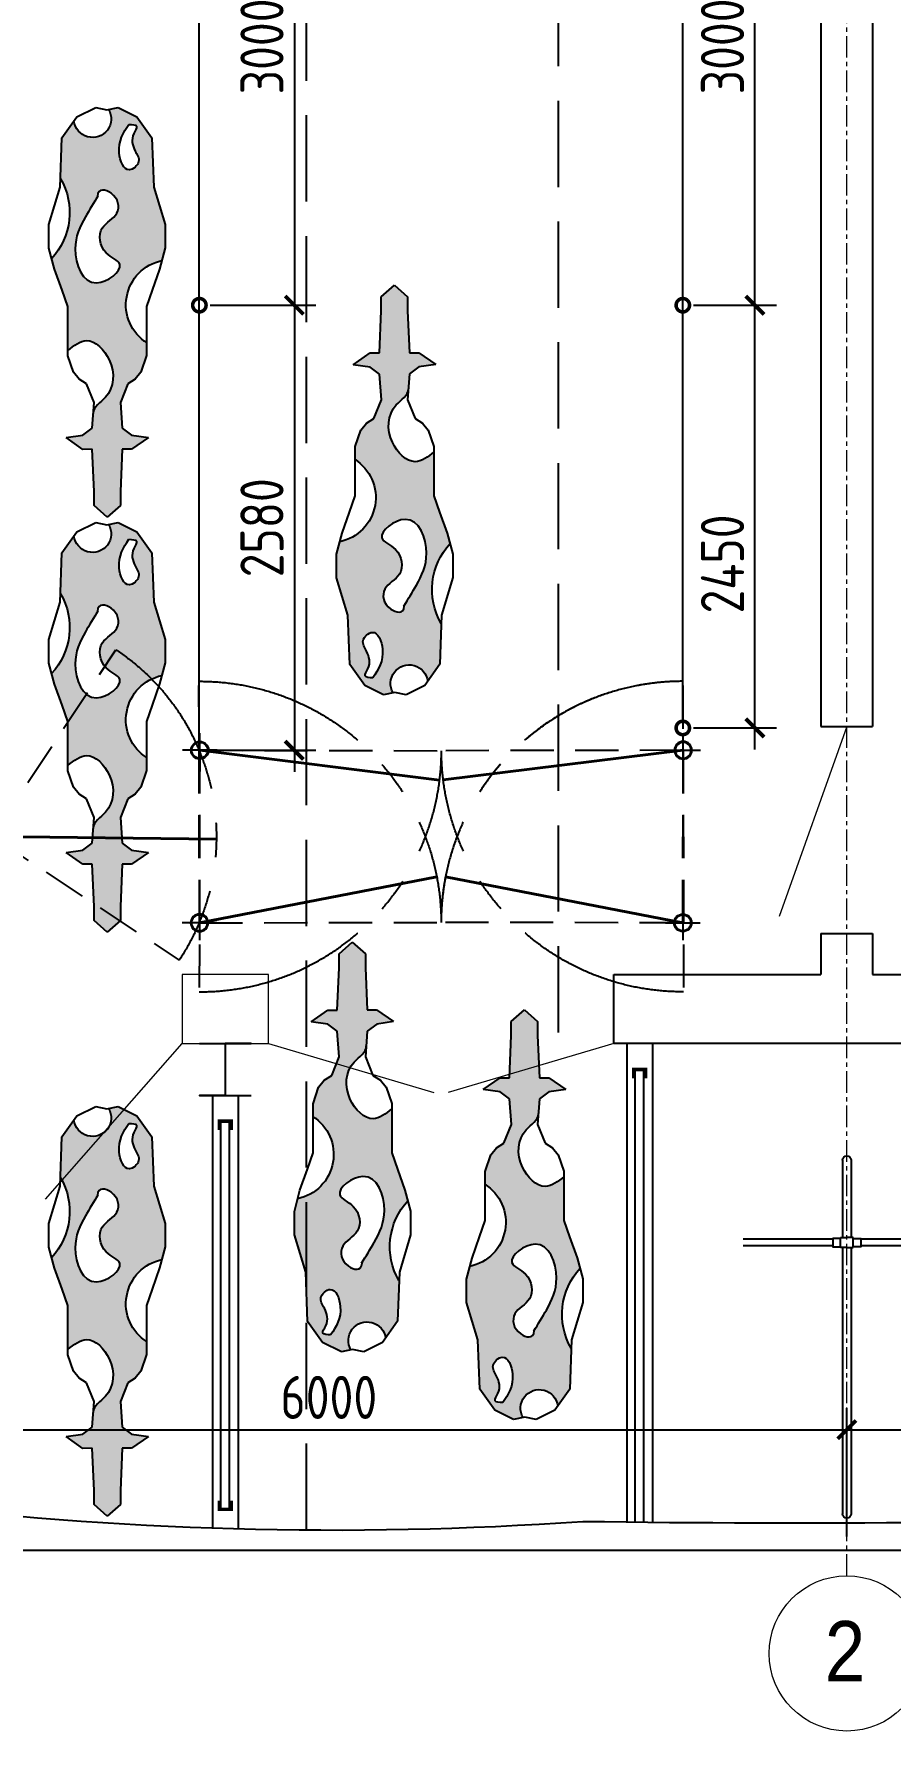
# Model space of a CAD drawing. Header units: millimetres. Extents: x 18087 to 88242, y 6810 to 56435.
# Drawn here: x 25014 to 29973, y 6871 to 16708 of the extents above; entities that cross this region are included whole.
import ezdxf

# ---------------------------------------------------------------- set-up
doc = ezdxf.new("R2010")
doc.units = ezdxf.units.MM
for name, pattern in [('CENTER', [2, 1.25, -0.25, 0.25, -0.25]), ('GOST2.303 4', [7, 5, -2, 0]), ('HIDDEN', [0.375, 0.25, -0.125])]:
    doc.linetypes.add(name, pattern=pattern)
for name, color, linetype, lineweight in [('axis 2', 40, 'CENTER', 9), ('dim', 4, 'Continuous', 20), ('door', 9, 'Continuous', 9)]:
    doc.layers.add(name, color=color, linetype=linetype, lineweight=lineweight)
for name, color, linetype in [('cows', 34, 'Continuous'), ('equipment2', 4, 'Continuous'), ('equipments', 4, 'Continuous'), ('rail', 4, 'Continuous'), ('Tehnologia', 4, 'Continuous'), ('Tehnologiya', 4, 'Continuous'), ('wall', 5, 'Continuous')]:
    doc.layers.add(name, color=color, linetype=linetype)
doc.styles.add('ESKD', font='GOTHIC.TTF', dxfattribs={"width": 0.9})
doc.styles.add('GOST 2.304', font='CS_Gost2304.shx')
doc.dimstyles.new('SPDS$0', dxfattribs={"dimscale": 100, "dimtxt": 2.5, "dimasz": 1.5, "dimexe": 1.25, "dimexo": 0.625, "dimtad": 1, "dimdec": 0, "dimrnd": 0.001, "dimtxsty": 'GOST 2.304', "dimblk": 'ARCHTICK', "dimcen": 1.5, "dimdle": 1.25, "dimadec": 0, "dimazin": 2, "dimtfac": 0.75, "dimtdec": 0, "dimtmove": 1, "dimatfit": 0, "dimfxl": 1, "dimtolj": 1, "dimarcsym": 0})

# ---------------------------------------------------------------- blocks, each defined once
blk = doc.blocks.new('_ARCHTICK')
at = {"color": 0, "linetype": 'ByBlock', "const_width": 0.15}
blk.add_lwpolyline([(-0.3535533905932748, -0.3535533905932766), (0.3535533905932748, 0.3535533905932766)], dxfattribs=at)
blk = doc.blocks.new('*D487')
at = {"layer": 'Defpoints', "color": 0, "ltscale": 125, "transparency": 16777216}
for p in [(29722.3516534005, 8617.183983411647), (23722.35165340004, 7935.574394681498, 14587.60000000015), (29722.3516534005, 7935.574394681498, 14587.60000000015)]:
    blk.add_point(p, dxfattribs=at)
at = {"layer": 'dim', "color": 0, "lineweight": -2, "ltscale": 125, "transparency": 16777216}
for p, q in [((23722.35165340004, 7998.074394681498), (23722.35165340004, 8742.183983411647)), ((29722.3516534005, 7998.074394681498), (29722.3516534005, 8742.183983411647)), ((23597.35165340004, 8617.183983411647), (29847.3516534005, 8617.183983411647))]:
    blk.add_line(p, q, dxfattribs=at)
at = {"layer": 'dim', "color": 0, "lineweight": -2, "ltscale": 125, "transparency": 16777216, "xscale": 150, "yscale": 150, "zscale": 150, "rotation": 180}
blk.add_blockref('_ARCHTICK', (23722.35165340004, 8617.183983411647), dxfattribs=at)
at = {"layer": 'dim', "color": 0, "lineweight": -2, "ltscale": 125, "transparency": 16777216, "xscale": 150, "yscale": 150, "zscale": 150}
blk.add_blockref('_ARCHTICK', (29722.3516534005, 8617.183983411647), dxfattribs=at)
at = {"layer": 'dim', "color": 0, "ltscale": 125, "transparency": 16777216, "insert": (26722.35165340027, 8804.683983411647), "char_height": 250, "attachment_point": 5, "style": 'GOST 2.304'}
blk.add_mtext('\\A1;6000', dxfattribs=at)
blk = doc.blocks.new('*D488')
at = {"layer": 'Defpoints', "color": 0, "ltscale": 125, "transparency": 16777216}
for p in [(35722.35165340004, 8617.183983411647), (29722.35165340004, 7998.714723794263, 14587.60000000033), (35722.35165340004, 7998.714723794263, 14587.60000000033)]:
    blk.add_point(p, dxfattribs=at)
at = {"layer": 'dim', "color": 0, "lineweight": -2, "ltscale": 125, "transparency": 16777216}
for p, q in [((29722.35165340004, 8061.214723794263), (29722.35165340004, 8742.183983411647)), ((35722.35165340004, 8061.214723794263), (35722.35165340004, 8742.183983411647)), ((29597.35165340004, 8617.183983411647), (35847.35165340004, 8617.183983411647))]:
    blk.add_line(p, q, dxfattribs=at)
at = {"layer": 'dim', "color": 0, "lineweight": -2, "ltscale": 125, "transparency": 16777216, "xscale": 150, "yscale": 150, "zscale": 150, "rotation": 180}
blk.add_blockref('_ARCHTICK', (29722.35165340004, 8617.183983411647), dxfattribs=at)
at = {"layer": 'dim', "color": 0, "lineweight": -2, "ltscale": 125, "transparency": 16777216, "xscale": 150, "yscale": 150, "zscale": 150}
blk.add_blockref('_ARCHTICK', (35722.35165340004, 8617.183983411647), dxfattribs=at)
at = {"layer": 'dim', "color": 0, "ltscale": 125, "transparency": 16777216, "insert": (32722.35165340004, 8804.683983411647), "char_height": 250, "attachment_point": 5, "style": 'GOST 2.304'}
blk.add_mtext('\\A1;6000', dxfattribs=at)
blk = doc.blocks.new('ring')
at = {"layer": 'Tehnologia', "const_width": 0.020480133985842}
blk.add_lwpolyline([(-0.0388720741330104, 0, 1), (0.0388720741330104, 0, 1)], format="xyb", close=True, dxfattribs=at)
blk = doc.blocks.new('*D344')
at = {"layer": 'Defpoints', "color": 0, "ltscale": 125, "transparency": 16777216}
for p in [(23722.35165340004, 11932.65708825831), (83722.35165340004, 11932.65708825645), (83722.35165340004, 7918.737818665344)]:
    blk.add_point(p, dxfattribs=at)
at = {"layer": 'dim', "color": 0, "lineweight": -2, "ltscale": 125, "transparency": 16777216}
for p, q in [((23722.35165340004, 11870.15708825831), (23722.35165340004, 7793.737818665344)), ((83722.35165340004, 11870.15708825645), (83722.35165340004, 7793.737818665344)), ((23597.35165340004, 7918.737818665344), (83847.35165340004, 7918.737818665344))]:
    blk.add_line(p, q, dxfattribs=at)
at = {"layer": 'dim', "color": 0, "lineweight": -2, "ltscale": 125, "transparency": 16777216, "xscale": 150, "yscale": 150, "zscale": 150, "rotation": 180}
blk.add_blockref('_ARCHTICK', (23722.35165340004, 7918.737818665344), dxfattribs=at)
at = {"layer": 'dim', "color": 0, "lineweight": -2, "ltscale": 125, "transparency": 16777216, "xscale": 150, "yscale": 150, "zscale": 150}
blk.add_blockref('_ARCHTICK', (83722.35165340004, 7918.737818665344), dxfattribs=at)
at = {"layer": 'dim', "color": 0, "ltscale": 125, "transparency": 16777216, "insert": (53722.35165340004, 8106.237818665344), "char_height": 250, "attachment_point": 5, "style": 'GOST 2.304'}
blk.add_mtext('\\A1;60000', dxfattribs=at)
blk = doc.blocks.new('*D440')
at = {"layer": 'Defpoints', "color": 0, "ltscale": 125, "transparency": 16777216}
for p in [(28772.56468345008, 18135.53743624432), (29190.02984430564, 18135.53743624432), (28772.56492193059, 15135.53881383874)]:
    blk.add_point(p, dxfattribs=at)
at = {"layer": 'dim', "color": 0, "lineweight": -2, "ltscale": 125, "transparency": 16777216}
for p, q in [((29190.02984430564, 15010.53881383874), (29190.02984430564, 18260.53743624432)), ((28835.06468345008, 18135.53743624432), (29315.02984430564, 18135.53743624432)), ((28835.06492193059, 15135.53881383874), (29315.02984430564, 15135.53881383874))]:
    blk.add_line(p, q, dxfattribs=at)
at = {"layer": 'dim', "color": 0, "lineweight": -2, "ltscale": 125, "transparency": 16777216, "xscale": 150, "yscale": 150, "zscale": 150}
for p, rotation in [((29190.02984430564, 18135.53743624432), 90), ((29190.02984430564, 15135.53881383874), 270)]:
    blk.add_blockref('_ARCHTICK', p, dxfattribs=dict(at, rotation=rotation))
at = {"layer": 'dim', "color": 0, "ltscale": 125, "transparency": 16777216, "insert": (29002.52984430564, 16635.53812504141), "char_height": 250, "attachment_point": 5, "rotation": 90, "style": 'GOST 2.304'}
blk.add_mtext('\\A1;3000', dxfattribs=at)
blk = doc.blocks.new('*D441')
at = {"layer": 'Defpoints', "color": 0, "ltscale": 125, "transparency": 16777216}
for p in [(28772.56468345008, 15135.53881383874), (29190.02984430564, 15135.53881383874), (28772.56492193013, 12685.14467689512)]:
    blk.add_point(p, dxfattribs=at)
at = {"layer": 'dim', "color": 0, "lineweight": -2, "ltscale": 125, "transparency": 16777216}
for p, q in [((29190.02984430564, 12560.14467689512), (29190.02984430564, 15260.53881383874)), ((28835.06468345008, 15135.53881383874), (29315.02984430564, 15135.53881383874)), ((28835.06492193013, 12685.14467689512), (29315.02984430564, 12685.14467689512))]:
    blk.add_line(p, q, dxfattribs=at)
at = {"layer": 'dim', "color": 0, "lineweight": -2, "ltscale": 125, "transparency": 16777216, "xscale": 150, "yscale": 150, "zscale": 150}
for p, rotation in [((29190.02984430564, 15135.53881383874), 90), ((29190.02984430564, 12685.14467689512), 270)]:
    blk.add_blockref('_ARCHTICK', p, dxfattribs=dict(at, rotation=rotation))
at = {"layer": 'dim', "color": 0, "ltscale": 125, "transparency": 16777216, "insert": (29002.52984430564, 13635.53950263584), "char_height": 250, "attachment_point": 5, "rotation": 90, "style": 'GOST 2.304'}
blk.add_mtext('\\A1;2450', dxfattribs=at)
blk = doc.blocks.new('stand')
at = {"layer": 'Tehnologia', "ltscale": 1000}
h = blk.add_hatch(dxfattribs=at)
h.set_pattern_fill('ANSI31', color=3, style=0)
h.set_pattern_definition([(45, (-254466.7920016464, -40933.06905482139), (-2.245064030267288, 2.245064030267288), [])])
h.paths.add_polyline_path([(46, 0), (51, 0, 0.414213562373095), (0, 51), (0, 46, -0.414213562373095)])
h.paths.add_polyline_path([(51, 0), (46, 0, -0.414213562373095), (0, -46), (0, -51, 0.414213562373095)])
h.paths.add_polyline_path([(-46, 0), (-51, 0, 0.414213562373095), (0, -51), (0, -46, -0.414213562373095)])
h.paths.add_polyline_path([(-51, 0), (-46, 0, -0.414213562373095), (0, 46), (0, 51, 0.414213562373095)])
at = {"layer": 'Tehnologia', "color": 3}
for p, q in [((0, -100), (0, 100)), ((-100, 0), (100, 0))]:
    blk.add_line(p, q, dxfattribs=at)
at = {"layer": 'Tehnologia', "ltscale": 1000}
for radius in [51, 46]:
    blk.add_circle((0, 0), radius, dxfattribs=at)
blk = doc.blocks.new('*U509')
at = {"layer": 'Tehnologia', "color": 3, "linetype": 'HIDDEN', "ltscale": 1000}
for q in [(0, 1400.000000000582), (1400.000000000582, 0)]:
    blk.add_line((0, 0), q, dxfattribs=at)
at = {"layer": 'Tehnologia', "color": 0, "lineweight": 40, "ltscale": 1000}
blk.add_line((0, 0), (264.2730558654796, 1374.830808479775), dxfattribs=at)
at = {"layer": 'Tehnologia', "color": 3, "linetype": 'CENTER', "ltscale": 800}
blk.add_arc((0, 0), 1400.000000000582, 0, 90, dxfattribs=at)
at = {"layer": 'Tehnologia', "extrusion": (0, 0, -1), "xscale": -1, "zscale": -1, "rotation": 180}
blk.add_blockref('stand', (0, 0), dxfattribs=at)
blk = doc.blocks.new('*U508')
at = {"layer": 'Tehnologia', "color": 3, "linetype": 'HIDDEN', "ltscale": 1000}
for q in [(0, 1400.000000000117), (1400.000000000117, 0)]:
    blk.add_line((0, 0), q, dxfattribs=at)
at = {"layer": 'Tehnologia', "color": 0, "lineweight": 40, "ltscale": 1000}
blk.add_line((0, 0), (264.3266755915693, 1374.820500491259), dxfattribs=at)
at = {"layer": 'Tehnologia', "color": 3, "linetype": 'CENTER', "ltscale": 800}
blk.add_arc((0, 0), 1400.000000000117, 0, 90, dxfattribs=at)
at = {"layer": 'Tehnologia', "extrusion": (0, 0, -1), "xscale": -1, "zscale": -1, "rotation": 180}
blk.add_blockref('stand', (0, 0), dxfattribs=at)
blk = doc.blocks.new('*U507')
at = {"layer": 'Tehnologia', "color": 3, "linetype": 'HIDDEN', "ltscale": 1000}
for q in [(0, 1399.999999999651), (1399.999999999651, 0)]:
    blk.add_line((0, 0), q, dxfattribs=at)
at = {"layer": 'Tehnologia', "color": 0, "lineweight": 40, "ltscale": 1000}
blk.add_line((0, 0), (168.6535593831065, 1389.804294462508), dxfattribs=at)
at = {"layer": 'Tehnologia', "color": 3, "linetype": 'CENTER', "ltscale": 800}
blk.add_arc((0, 0), 1399.999999999651, 0, 90, dxfattribs=at)
at = {"layer": 'Tehnologia', "extrusion": (0, 0, -1), "xscale": -1, "zscale": -1, "rotation": 180}
blk.add_blockref('stand', (0, 0), dxfattribs=at)
blk = doc.blocks.new('*U510')
at = {"layer": 'Tehnologia', "color": 3, "linetype": 'HIDDEN', "ltscale": 1000}
for q in [(0, 1400.000000000116), (1400.000000000116, 0)]:
    blk.add_line((0, 0), q, dxfattribs=at)
at = {"layer": 'Tehnologia', "color": 0, "lineweight": 40, "ltscale": 1000}
blk.add_line((0, 0), (170.3953830168859, 1389.591815407263), dxfattribs=at)
at = {"layer": 'Tehnologia', "color": 3, "linetype": 'CENTER', "ltscale": 800}
blk.add_arc((0, 0), 1400.000000000116, 0, 90, dxfattribs=at)
at = {"layer": 'Tehnologia', "extrusion": (0, 0, -1), "xscale": -1, "zscale": -1, "rotation": 180}
blk.add_blockref('stand', (0, 0), dxfattribs=at)
blk = doc.blocks.new('*D396')
at = {"layer": 'Defpoints', "color": 0, "ltscale": 125, "transparency": 16777216}
for p in [(26051.9380935353, 18135.53347607656), (25972.40165561267, 15135.53347667657), (26522.47610501961, 15135.53347667657)]:
    blk.add_point(p, dxfattribs=at)
at = {"layer": 'dim', "color": 0, "lineweight": -2, "ltscale": 125, "transparency": 16777216}
for p, q in [((26522.47610501961, 18260.53347607656), (26522.47610501961, 15010.53347667657)), ((26114.4380935353, 18135.53347607656), (26647.47610501961, 18135.53347607656)), ((26034.90165561267, 15135.53347667657), (26647.47610501961, 15135.53347667657))]:
    blk.add_line(p, q, dxfattribs=at)
at = {"layer": 'dim', "color": 0, "lineweight": -2, "ltscale": 125, "transparency": 16777216, "xscale": 150, "yscale": 150, "zscale": 150}
for p, rotation in [((26522.47610501961, 18135.53347607656), 90), ((26522.47610501961, 15135.53347667657), 270)]:
    blk.add_blockref('_ARCHTICK', p, dxfattribs=dict(at, rotation=rotation))
at = {"layer": 'dim', "color": 0, "ltscale": 125, "transparency": 16777216, "insert": (26334.97610501961, 16635.53347637657), "char_height": 250, "attachment_point": 5, "rotation": 90, "style": 'GOST 2.304'}
blk.add_mtext('\\A1;3000', dxfattribs=at)
blk = doc.blocks.new('*D397')
at = {"layer": 'Defpoints', "color": 0, "ltscale": 125, "transparency": 16777216}
for p in [(26051.9380935353, 15135.53347667657), (25973.2258631584, 12555.67324683769), (26522.47610501961, 12555.67324683769)]:
    blk.add_point(p, dxfattribs=at)
at = {"layer": 'dim', "color": 0, "lineweight": -2, "ltscale": 125, "transparency": 16777216}
for p, q in [((26522.47610501961, 15260.53347667657), (26522.47610501961, 12430.67324683769)), ((26114.4380935353, 15135.53347667657), (26647.47610501961, 15135.53347667657)), ((26035.7258631584, 12555.67324683769), (26647.47610501961, 12555.67324683769))]:
    blk.add_line(p, q, dxfattribs=at)
at = {"layer": 'dim', "color": 0, "lineweight": -2, "ltscale": 125, "transparency": 16777216, "xscale": 150, "yscale": 150, "zscale": 150}
for p, rotation in [((26522.47610501961, 15135.53347667657), 90), ((26522.47610501961, 12555.67324683769), 270)]:
    blk.add_blockref('_ARCHTICK', p, dxfattribs=dict(at, rotation=rotation))
at = {"layer": 'dim', "color": 0, "ltscale": 125, "transparency": 16777216, "insert": (26334.97610501961, 13845.60336175713), "char_height": 250, "attachment_point": 5, "rotation": 90, "style": 'GOST 2.304'}
blk.add_mtext('\\A1;2580', dxfattribs=at)
blk = doc.blocks.new('*U511')
at = {"layer": 'Tehnologia', "color": 3, "linetype": 'HIDDEN', "ltscale": 1000}
for q in [(0, 1298.383386170869), (1298.383386170869, 0)]:
    blk.add_line((0, 0), q, dxfattribs=at)
at = {"layer": 'Tehnologia', "color": 0, "lineweight": 40, "ltscale": 1000}
blk.add_line((0, 0), (703.0794548745826, 1091.548760989536), dxfattribs=at)
at = {"layer": 'Tehnologia', "color": 3, "linetype": 'CENTER', "ltscale": 800}
blk.add_arc((0, 0), 1298.383386170869, 0, 90, dxfattribs=at)
at = {"layer": 'Tehnologia', "extrusion": (0, 0, -1), "xscale": -1, "zscale": -1, "rotation": 180}
blk.add_blockref('stand', (0, 0), dxfattribs=at)
blk = doc.blocks.new('c-profile')
at = {"layer": 'equipment2', "color": 0, "const_width": 0.02}
blk.add_lwpolyline([(-0.0342149081617293, -0.0515351138593445), (-0.0342149081617293, 0), (0.0342149081617293, 0), (0.0342149081617293, -0.0515351138593445)], dxfattribs=at)
blk = doc.blocks.new('A$C44A16853')
at = {"layer": 'rail', "ltscale": 0.3}
for p, q in [((-25, -49.99999999999494), (-25, -497.6665365153458)), ((25, -49.99999999999494), (25, -497.6665365153458)), ((-600, -507.1593201304786), (-80.89061715803109, -507.1593201304786)), ((-600, -547.1593201304786), (-80.89061715803109, -547.1593201304786)), ((-36.22733553405851, -547.1593201304786), (-36.18427904089913, -547.1593201304786)), ((-36.18887634924613, -497.6665365153458), (0, -497.6665365153458)), ((-36.18887634924613, -556.6466244924814), (-36.18887634924613, -497.6665365153458)), ((0, -556.6466244924814), (-36.18887634924613, -556.6466244924814)), ((-25, -556.6466244924814), (-25, -2100.110320203472)), ((36.18887634924613, -497.6665365153458), (0, -497.6665365153458)), ((0, -556.6466244924814), (36.18887634924613, -556.6466244924814)), ((25, -556.6466244924814), (25, -2100.110320203472)), ((36.18887634924613, -556.6466244924814), (36.18887634924613, -497.6665365153458)), ((36.18887634924613, -507.1593201304786), (36.22733553382568, -507.1593201304786)), ((36.18887634924613, -547.1593201304786), (36.22733553382568, -547.1593201304786)), ((80.89061715803109, -507.1593201304786), (600, -507.1593201304786)), ((80.89061715803109, -547.1593201304786), (600, -547.1593201304786))]:
    blk.add_line(p, q, dxfattribs=at)
for points in [[(-36.22733553405851, -503.0119913513772), (-80.89061715803109, -503.0119913513772), (-80.89061715803109, -551.2545960061252), (-36.22733553405851, -551.2545960061252)], [(36.22733553382568, -503.0119913513772), (80.89061715803109, -503.0119913513772), (80.89061715803109, -551.2545960061252), (36.22733553382568, -551.2545960061252)]]:
    blk.add_lwpolyline(points, close=True, dxfattribs=at)
for centre, start, end in [((-1.5e-15, -49.99999999999494), 0, 180), ((0, -2100.110320203472), 180, 0)]:
    blk.add_arc(centre, 24.99999999999494, start, end, dxfattribs=at)
blk = doc.blocks.new('cow1')
at = {"layer": 'cows'}
h = blk.add_hatch(color=256, dxfattribs=at)
edge = h.paths.add_edge_path()
edge.add_line((4005.729900868369, 7269.936482766448), (4081.181870777649, 7269.936482766448))
edge.add_line((4081.181870777649, 7269.936482766448), (4176.171870777644, 7302.504482766451))
edge.add_line((4176.171870777644, 7302.504482766451), (4216.881870777643, 7335.072482766448))
edge.add_line((4216.881870777643, 7335.072482766448), (4244.021870777643, 7378.496482766448))
edge.add_line((4244.021870777643, 7378.496482766448), (4352.581870777643, 7421.920482766448))
edge.add_line((4352.581870777643, 7421.920482766448), (4501.851870777641, 7411.064482766448))
edge.add_line((4501.851870777641, 7411.064482766448), (4542.561870777643, 7356.784482766447))
edge.add_line((4542.561870777643, 7356.784482766447), (4556.131870777642, 7259.080482766446))
edge.add_line((4556.131870777642, 7259.080482766446), (4623.981870777642, 7356.784482766448))
edge.add_line((4623.981870777642, 7356.784482766448), (4623.981870777642, 7411.064482766448))
edge.add_line((4623.981870777642, 7411.064482766448), (4868.241870777662, 7421.920482766448))
edge.add_line((4868.241870777662, 7421.920482766448), (4949.661870777641, 7421.920482766447))
edge.add_line((4949.661870777641, 7421.920482766447), (5017.511870777643, 7497.912482766449))
edge.add_line((5017.511870777643, 7497.912482766449), (4949.661870777642, 7573.904482766449))
edge.add_line((4949.661870777642, 7573.904482766449), (4868.241870777655, 7573.904482766447))
edge.add_line((4868.241870777655, 7573.904482766447), (4623.981870777642, 7584.760482766448))
edge.add_line((4623.981870777642, 7584.760482766448), (4623.981870777642, 7639.040482766447))
edge.add_line((4623.981870777642, 7639.040482766447), (4556.131870777643, 7736.744482766449))
edge.add_line((4556.131870777643, 7736.744482766449), (4542.561870777643, 7639.040482766449))
edge.add_line((4542.561870777643, 7639.040482766449), (4501.851870777641, 7584.760482766446))
edge.add_line((4501.851870777641, 7584.760482766446), (4403.706092147876, 7577.62260795701))
edge.add_spline(control_points=[(4403.706092147875, 7577.622607957011), (4371.604461978063, 7570.127057811803), (4305.013386465435, 7458.049259889551), (4113.863761152854, 7447.589350219907), (3954.647778568049, 7603.427826229662), (4022.192335603547, 7690.086131063721), (4050.308250359232, 7725.888482766449)], knot_values=[0.937114566842979, 0.937114566842979, 0.937114566842979, 0.937114566842979, 105.490377304798, 322.9956379010728, 496.3226527308639, 618.3674094501239, 618.3674094501239, 618.3674094501239, 618.3674094501239], degree=3, periodic=0)
edge.add_line((4050.308250359231, 7725.888482766448), (3796.211870777645, 7725.888482766447))
edge.add_line((3796.211870777645, 7725.888482766447), (3701.221870777573, 7758.456482766486))
edge.add_line((3701.221870777573, 7758.456482766486), (3579.091870777636, 7801.880482766453))
edge.add_line((3579.091870777636, 7801.880482766453), (3516.967733238029, 7818.44691944368))
edge.add_arc((3250.937376735139, 8106.27038422817), 391.9368539211426, 239.83686891767928, 312.7466810598057, ccw=False)
edge.add_line((3054.003336705653, 7767.402443373229), (2819.171870777643, 7758.456482766448))
edge.add_line((2819.171870777643, 7758.456482766448), (2721.667293720313, 7689.11989463679))
edge.add_arc((2707.663811883616, 7581.796421544081), 108.2331990667941, -119.6005938645875, 82.56608920093112, ccw=False)
edge.add_line((2654.201928091505, 7487.68875787299), (2642.761870777642, 7432.77648276645))
edge.add_line((2642.761870777642, 7432.77648276645), (2697.041870777641, 7324.21648276645))
edge.add_line((2697.041870777641, 7324.21648276645), (2819.171870777642, 7237.368482766448))
edge.add_line((2819.171870777642, 7237.368482766448), (3104.141870777643, 7226.512482766447))
edge.add_line((3104.141870777643, 7226.512482766447), (3321.261870777642, 7161.376482766448))
edge.add_line((3321.261870777642, 7161.376482766448), (3456.961870777646, 7161.376482766447))
edge.add_line((3456.961870777646, 7161.376482766447), (3530.161941355623, 7180.896501587242))
edge.add_arc((3786.338749897234, 7127.179274028083), 261.7481571495927, 33.05194079190471, 168.1573378488133, ccw=False)
edge = h.paths.add_edge_path(flags=16)
edge.add_spline(control_points=[(3159.317058952869, 7553.503467365235), (3158.380294806679, 7553.4783031796), (3106.163020756881, 7551.332412045819), (3136.942166541616, 7435.702486414069), (3270.897906949474, 7415.102441958807), (3329.624692616441, 7557.821685370682), (3491.325041629019, 7535.546436625354), (3553.738094286741, 7360.070065581329), (3744.56295158335, 7612.885389257458), (3456.433084601528, 7715.655004219167), (3293.785491060079, 7636.016067590756), (3199.931417791085, 7577.759108322013), (3161.48884091549, 7553.806480072544)], knot_values=[6.091548214943487, 6.091548214943487, 6.091548214943487, 6.091548214943487, 7.757048949703176, 88.1548451918361, 208.1757060358671, 329.337467702965, 474.3788401291522, 577.9482110075882, 749.8772167503097, 982.1290831145602, 1176.712515516835, 1311.775237346656, 1311.775237346656, 1311.775237346656, 1311.775237346656], degree=3, periodic=0)
edge.add_spline(control_points=[(3161.883052667072, 7553.515455436974), (3161.82874956965, 7553.665265965302), (3161.684685169555, 7553.7571347226), (3161.488840915499, 7553.806480072528)], knot_values=[1320.638414995209, 1320.638414995209, 1320.638414995209, 1320.638414995209, 1321.190784680367, 1321.190784680367, 1321.190784680367, 1321.190784680367], degree=3, periodic=0)
edge = h.paths.add_edge_path(flags=16)
edge.add_spline(control_points=[(2740.460259648375, 7370.883976201381), (2788.547457360506, 7402.163603095827), (2868.136941208764, 7453.934749636707), (3040.878993273325, 7389.740006131074), (2958.508238855311, 7295.261245115443), (2883.656831199762, 7345.132414586173), (2815.458852931319, 7363.819816683352), (2743.476967983011, 7309.353649120338), (2741.472521573323, 7350.237363925803), (2740.460259648375, 7370.883976201381)], knot_values=[0, 0, 0, 0, 175.0205952670998, 289.6779081100263, 361.2799767675475, 426.1411089608386, 527.6383307592899, 573.0247730965492, 619.329636953481, 619.329636953481, 619.329636953481, 619.329636953481], degree=3, periodic=0)
at = {"layer": 'cows', "linetype": 'Continuous'}
for p, q in [((3321.261870777643, 7834.448482766447), (3104.141870777642, 7769.312482766448)), ((3456.961870777643, 7834.448482766447), (3321.261870777643, 7834.448482766447)), ((3579.091870777643, 7801.880482766448), (3456.961870777643, 7834.448482766447)), ((3701.221870777642, 7758.456482766448), (3579.091870777643, 7801.880482766448)), ((2819.171870777643, 7758.456482766448), (2697.041870777643, 7671.608482766447)), ((3104.141870777642, 7769.312482766448), (2819.171870777643, 7758.456482766448)), ((3796.211870777643, 7725.888482766448), (3701.221870777642, 7758.456482766448)), ((4081.181870777643, 7725.888482766448), (3796.211870777643, 7725.888482766448)), ((4176.171870777643, 7693.320482766448), (4081.181870777643, 7725.888482766448)), ((4556.131870777643, 7736.744482766449), (4542.561870777643, 7639.040482766448)), ((4623.981870777642, 7639.040482766448), (4556.131870777643, 7736.744482766449)), ((2697.041870777643, 7671.608482766447), (2642.761870777642, 7563.048482766448)), ((4244.021870777643, 7617.328482766448), (4216.881870777643, 7660.752482766448)), ((4352.581870777643, 7573.904482766448), (4244.021870777643, 7617.328482766448)), ((4501.851870777642, 7584.760482766447), (4352.581870777643, 7573.904482766448)), ((4542.561870777643, 7639.040482766448), (4501.851870777642, 7584.760482766447)), ((4623.981870777642, 7584.760482766447), (4623.981870777642, 7639.040482766448)), ((4868.241870777643, 7573.904482766448), (4623.981870777642, 7584.760482766447)), ((2642.761870777642, 7563.048482766448), (2656.331870777643, 7497.912482766448)), ((2656.331870777643, 7497.912482766448), (2642.761870777642, 7432.776482766448)), ((4949.661870777642, 7573.904482766448), (4868.241870777643, 7573.904482766448)), ((5017.511870777643, 7497.912482766448), (4949.661870777642, 7573.904482766448)), ((4949.661870777642, 7421.920482766448), (5017.511870777643, 7497.912482766448)), ((5017.511870777643, 7497.912482766448), (5017.511870777643, 7497.912482766448)), ((2642.761870777642, 7432.776482766448), (2697.041870777643, 7324.216482766448)), ((4216.881870777643, 7335.072482766448), (4244.021870777643, 7378.496482766448)), ((4244.021870777643, 7378.496482766448), (4352.581870777643, 7421.920482766448)), ((4352.581870777643, 7421.920482766448), (4501.851870777642, 7411.064482766448)), ((4501.851870777642, 7411.064482766448), (4542.561870777643, 7356.784482766448)), ((4623.981870777642, 7411.064482766448), (4868.241870777643, 7421.920482766448)), ((4623.981870777642, 7356.784482766448), (4623.981870777642, 7411.064482766448)), ((4868.241870777643, 7421.920482766448), (4949.661870777642, 7421.920482766448)), ((2697.041870777643, 7324.216482766448), (2819.171870777643, 7237.368482766447)), ((4081.181870777643, 7269.936482766448), (4176.171870777643, 7302.504482766448)), ((4176.171870777643, 7302.504482766448), (4216.881870777643, 7335.072482766448)), ((4542.561870777643, 7356.784482766448), (4556.131870777643, 7259.080482766448)), ((4556.131870777643, 7259.080482766448), (4623.981870777642, 7356.784482766448)), ((2819.171870777643, 7237.368482766447), (3104.141870777642, 7226.512482766448)), ((3104.141870777642, 7226.512482766448), (3321.261870777643, 7161.376482766448)), ((3456.961870777643, 7161.376482766448), (3579.091870777643, 7193.944482766447)), ((3579.091870777643, 7193.944482766447), (3701.221870777642, 7237.368482766447)), ((3701.221870777642, 7237.368482766447), (3796.211870777643, 7269.936482766448)), ((3796.211870777643, 7269.936482766448), (4081.181870777643, 7269.936482766448)), ((3321.261870777643, 7161.376482766448), (3456.961870777643, 7161.376482766448))]:
    blk.add_line(p, q, dxfattribs=at)
at = {"layer": 'cows', "color": 26, "linetype": 'Continuous'}
blk.add_line((4216.881870777643, 7660.752482766448), (4176.171870777643, 7693.320482766448), dxfattribs=at)
at = {"layer": 'cows'}
for centre, radius, start, end in [((3250.93737673514, 8106.27038422817), 391.9368539211429, 240.0289184511359, 313.0987657416568), ((2707.663811883616, 7581.796421544081), 108.2331990667941, 239.7037824537227, 82.73369674176622), ((3786.338749897234, 7127.179274028084), 261.7481571495926, 32.28982983952777, 168.3638901693769)]:
    blk.add_arc(centre, radius, start, end, dxfattribs=at)
for points, knots in [([(3156.287419015018, 7550.565232723988), (3196.46328394128, 7575.602102532353), (3292.022225090481, 7635.152700210062), (3456.433084601528, 7715.65500421917), (3744.56295158335, 7612.885389257455), (3553.738094286742, 7360.070065581332), (3491.325041629017, 7535.546436625351), (3329.624692616442, 7557.82168537068), (3270.897906949474, 7415.10244195881), (3136.942166541618, 7435.702486414059), (3105.560821634223, 7553.594730833203), (3165.456730131662, 7553.580617619285), (3156.701281191468, 7552.956547337979), (3161.906730014467, 7554.309294829185), (3161.906730014467, 7553.372742995944)], [0, 0, 0, 0, 141.1542700447638, 335.7377024470389, 567.9895688112894, 739.9185745540109, 843.4879454324468, 988.529317858634, 1109.691079525732, 1229.711940369763, 1310.109736611896, 1315.729047611345, 1318.53870311107, 1321.348358610794, 1321.348358610794, 1321.348358610794, 1321.348358610794]), ([(4050.955934726833, 7726.71320199866), (4022.622530461122, 7690.635974839091), (3954.356863578288, 7603.712569933882), (4113.863761152853, 7447.589350219905), (4309.846337360794, 7458.313724074197), (4376.696790625787, 7579.00389217788), (4415.722921667006, 7579.00389217788)], [0, 0, 0, 0, 122.981871286103, 296.308886115894, 513.8141467121688, 630.8925398358244, 630.8925398358244, 630.8925398358244, 630.8925398358244]), ([(2740.460259648375, 7370.883976201381), (2788.547457360506, 7402.163603095825), (2868.136941208764, 7453.934749636705), (3040.878993273325, 7389.740006131073), (2958.50823885531, 7295.261245115445), (2883.656831199763, 7345.132414586173), (2815.458852931316, 7363.819816683351), (2743.476967983012, 7309.353649120338), (2741.472521573323, 7350.237363925804), (2740.460259648375, 7370.883976201381)], [0, 0, 0, 0, 175.0205952670998, 289.6779081100263, 361.2799767675475, 426.1411089608386, 527.6383307592899, 573.0247730965492, 619.329636953481, 619.329636953481, 619.329636953481, 619.329636953481])]:
    blk.add_open_spline(points, degree=3, knots=knots, dxfattribs=at)

msp = doc.modelspace()

# ---------------------------------------------------------------- linework, layer by layer
at = {"linetype": 'Continuous', "ltscale": 125, "elevation": 1.74623e-10}
msp.add_lwpolyline([(24154.11464942216, 8198.997012131855, 0.0487561732037365), (28193.01208511104, 8086.174293565105, 0.0117196522572684), (32214.14470121793, 8123.118288259029)], format="xyb", dxfattribs=at)
at = {"layer": 'axis 2', "ltscale": 100}
msp.add_line((29722.35165340004, 7770.735329655938, 14587.60000000033), (29722.3516534005, 23235.54390062067, 14587.60000000033), dxfattribs=at)
at = {"layer": 'axis 2', "color": 178, "linetype": 'ByBlock', "ltscale": 100, "true_color": 0x000000}
msp.add_circle((29722.35165340097, 7320.735329655938), 450, dxfattribs=at)
at = {"layer": 'door', "ltscale": 125}
msp.add_line((29722.37646997131, 12694.14467689512), (29330.1743057125, 11593.16009552382), dxfattribs=at)
msp.add_line((29722.37646997131, 12694.14467689512), (29330.1743057125, 11593.16009552382), dxfattribs=at)
at = {"layer": 'door', "color": 4, "ltscale": 100}
for p, q in [((26372.49165152914, 11255.56679215981), (25871.7853743403, 11255.56679216005)), ((25871.7853743403, 11255.56679216005), (25871.7853743403, 10855.56679215981)), ((26372.49165152914, 10855.56679216005), (26372.49165152914, 11255.56679215981)), ((25081.7242611923, 9953.1665099389), (25871.7853743403, 10855.56679215981)), ((25871.7853743403, 10855.56679215981), (26372.49165152914, 10855.56679216005)), ((26372.49165152914, 10855.56679216005), (27331.25686571065, 10571.36745353509)), ((28372.49165155056, 10855.56679216005), (27413.72643736906, 10571.36745353509))]:
    msp.add_line(p, q, dxfattribs=at)
at = {"layer": 'equipment2', "color": 3}
for p, q in [((28497.49165154264, 8082.375290942618), (28497.49165154264, 10705.56679215842)), ((28547.49165152774, 8081.854755494285), (28547.49165152774, 10705.56679215842)), ((26097.49165152169, 8155.566792132806), (26097.49165152169, 10405.56679215981)), ((26147.49165150679, 8155.566792132806), (26147.49165150679, 10405.56679215981))]:
    msp.add_line(p, q, dxfattribs=at)
at = {"layer": 'equipments', "color": 0, "linetype": 'GOST2.303 4', "ltscale": 100}
for p, q in [((26592.83628787442, 8036.627414010705, -5024.313994611865), (26592.86921920783, 53550.54333247967, -5460.999999999796)), ((28052.8692188679, 10920.51468048199, -5460.999999999796), (28052.86921920783, 53550.54333222938, -5915.263417191423))]:
    msp.add_line(p, q, dxfattribs=at)
at = {"layer": 'Tehnologiya', "ltscale": 100}
for p, q in [((25970.83114607648, 12555.67794466438), (25972.40170893834, 24135.92666282133)), ((28772.56468882102, 12733.01675102721), (28772.56468345008, 24135.53468105547)), ((25970.83114607648, 12555.67794466438), (25971.34555264252, 16348.55763287121)), ((28772.56468882102, 12733.01675102721), (28772.56468723591, 16098.55763287238))]:
    msp.add_line(p, q, dxfattribs=at)
at = {"layer": 'wall', "ltscale": 125}
for p, q in [((29572.52301875006, 23635.38160622027), (29572.56114859802, 12694.14467689512)), ((29872.19222868995, 21455.40033303714), (29872.19502202763, 13655.50371717872)), ((29572.5484130901, 16348.55763287121), (29572.56114859802, 12694.14467689512)), ((29872.19405757792, 16348.55763287121), (29872.19502202763, 13655.50371717872)), ((29872.19502202903, 13655.49942034577), (29872.19261193524, 12694.14467689512)), ((29872.19502202903, 13655.49942034577), (29872.19261193524, 12694.14467689512)), ((29572.55888593166, 12694.14467689512), (29872.19405401142, 12694.14467689512)), ((29572.55888593166, 12694.14467689512), (29872.19405401142, 12694.14467689512)), ((29572.5588859312, 11494.14449784254), (29872.19405401095, 11494.14449784254)), ((29572.55888614261, 11494.14449784254), (29572.5588855731, 11255.56680254616)), ((29572.5588859312, 11494.14449784254), (29872.19405401095, 11494.14449784254)), ((29572.55888614261, 11494.14449784254), (29572.5588855731, 11255.56680254616)), ((29872.19405422236, 11494.14449784254), (29872.19405365286, 11255.56680183067)), ((29872.19405422236, 11494.14449784254), (29872.19405365286, 11255.56680183067)), ((28372.38077555566, 11256.44977150043, -4.43942554e-08), (29572.5588855731, 11255.56680254616)), ((28372.38077555566, 10855.57198153064, -4.44924808e-08), (28372.38077555566, 11256.44977150043, -4.43942554e-08)), ((28672.38077555566, 11256.44977150043), (29572.5588855731, 11255.56680254616)), ((29872.19405365286, 11255.56680063648), (35572.40099033916, 11255.56678702613)), ((29872.19405365286, 11255.56680063648), (35572.40099033916, 11255.56678702613)), ((35952.40270252635, 10855.56675870135, -485.943124218193), (28672.40101898943, 10855.56643399527, -5201.886929998096)), ((35952.40270252635, 10855.56675870135, -485.9431242181927), (28672.40101898943, 10855.56643399527, -5201.886929998094))]:
    msp.add_line(p, q, dxfattribs=at)
at = {"layer": 'wall'}
for p, q in [((37225.30577067209, 10855.56679215981, -3.76628832e-08), (28372.38077555566, 10855.56679215981, -4.44924821e-08)), ((28447.4916515501, 10855.56679215842), (28447.4916515501, 8082.924971319975)), ((28597.4916515501, 10855.56679215842), (28597.4916515501, 8081.363364443889)), ((26047.49165152914, 10555.56679215981), (26047.49165152914, 8047.93657789287)), ((26197.49165152914, 10555.56679215981), (26197.49165152914, 8043.396973993171))]:
    msp.add_line(p, q, dxfattribs=at)
at = {"layer": 'wall', "ltscale": 100, "elevation": 1.74623e-10}
msp.add_lwpolyline([(25972.49165152914, 10855.56679215981), (26272.49165152914, 10855.56679215981), (26122.49165152914, 10855.56679215981), (26122.49165152914, 10555.56679215981), (25972.49165152914, 10555.56679215981), (26272.49165152914, 10555.56679215981)], dxfattribs=at)
msp.add_lwpolyline([(25972.49165152914, 10855.56679215981), (26272.49165152914, 10855.56679215981), (26122.49165152914, 10855.56679215981), (26122.49165152914, 10555.56679215981), (25972.49165152914, 10555.56679215981), (26272.49165152914, 10555.56679215981)], dxfattribs=at)

# ---------------------------------------------------------------- block references
at = {"color": 2, "xscale": -1}
for p, rotation in [((32932.54366945398, 18930.93154901081), 90.05183510178462), ((19608.57922745419, 10228.06305993628), 270.0518351017846), ((32932.54366945398, 16525.57794176136), 90.05183510178462), ((19364.40645990816, 6419.508867522694), 270.0518351017846), ((20361.59462913701, 6027.129472586799), 270.0518351017846), ((32932.54366945398, 13140.3961026515), 90.05183510178462)]:
    msp.add_blockref('cow1', p, dxfattribs=dict(at, rotation=rotation))
at = {"layer": 'equipment2', "ltscale": 0.6, "xscale": -1000, "yscale": 1000, "zscale": 1000}
for p in [(28522.4916515501, 10705.56679215842), (26122.49165152914, 10405.56679215981)]:
    msp.add_blockref('c-profile', p, dxfattribs=at)
at = {"layer": 'equipment2', "ltscale": 0.6, "xscale": 1000, "yscale": 1000, "zscale": 1000, "rotation": 180}
msp.add_blockref('c-profile', (26122.49165152914, 8155.566792132806), dxfattribs=at)
at = {"layer": 'Tehnologiya', "ltscale": 100, "xscale": -1000, "yscale": 1000, "zscale": 1000, "rotation": 180}
for p in [(25972.40169370749, 15135.53347667657), (25972.40169370749, 15135.53347667657), (28772.56468345008, 15135.53881383874), (28772.56468345008, 15135.53881383874), (28772.56492193013, 12685.14467689512), (28772.56492193013, 12685.14467689512)]:
    msp.add_blockref('ring', p, dxfattribs=at)
at = {"layer": 'Tehnologiya', "ltscale": 100, "xscale": -1}
for name, p, rotation in [('*U511', (24772.49352606123, 12055.5582302094), 236.5285125693487), ('*U511', (24772.49352606123, 12055.5582302094), 236.5285125693487), ('*U508', (25972.79328832559, 11555.47599686939), 270.1123996266086), ('*U508', (25972.79328832559, 11555.47599686939), 270.1123996266086), ('*U507', (28774.52642575435, 12555.67068489455), 90.11239962660862), ('*U507', (28774.52642575435, 12555.67068489455), 90.11239962660862)]:
    msp.add_blockref(name, p, dxfattribs=dict(at, rotation=rotation))
at = {"layer": 'Tehnologiya', "ltscale": 100}
for name, p, rotation in [('*U509', (28772.56468345008, 11555.47643476446), 89.8876003733914), ('*U510', (25974.5318135658, 12555.67068489455), 269.8876003733914)]:
    msp.add_blockref(name, p, dxfattribs=dict(at, rotation=rotation))
at = {"layer": 'Tehnologiya', "ltscale": 100, "extrusion": (0, 0, -1), "xscale": -1, "zscale": -1}
for name, p, rotation in [('*U509', (-28772.56468345008, 11555.47643476446), 270.1123996266086), ('*U510', (-25974.5318135658, 12555.67068489455), 90.11239962660862)]:
    msp.add_blockref(name, p, dxfattribs=dict(at, rotation=rotation))
at = {"layer": 'Tehnologiya', "color": 2, "ltscale": 125, "xscale": -1}
msp.add_blockref('A$C44A16853', (29722.7381294334, 10229.67711206503), dxfattribs=at)

# ---------------------------------------------------------------- texts
at = {"layer": 'axis 2', "color": 178, "ltscale": 100, "true_color": 0x000000, "insert": (29712.2850165704, 7333.349150357775), "char_height": 350, "width": 1032.556607200764, "attachment_point": 5, "style": 'ESKD'}
msp.add_mtext('2', dxfattribs=at)

# ---------------------------------------------------------------- dimensions: what is measured, and where the dimension line sits
at = {"layer": 'dim', "ltscale": 125}
for base, p1, p2, picture, middle in [((26522.47610501961, 15135.53347667657), (26051.9380935353, 18135.53347607656), (25972.40165561267, 15135.53347667657), '*D396', (26334.97610501961, 16635.53347637657)), ((26522.47610501961, 12555.67324683769), (26051.9380935353, 15135.53347667657), (25973.2258631584, 12555.67324683769), '*D397', (26334.97610501961, 13845.60336175713))]:
    dim = msp.add_linear_dim(base=base, p1=p1, p2=p2, angle=90, dimstyle='SPDS$0', override={"dimblk1": 'ARCHTICK', "dimblk2": 'ARCHTICK', "dimsah": 1}, dxfattribs=at)
    dim.commit()
    dim.dimension.update_dxf_attribs({"geometry": picture, "text_midpoint": middle})
for base, p1, p2, picture, middle in [((29190.02984430564, 18135.53743624432), (28772.56492193059, 15135.53881383874), (28772.56468345008, 18135.53743624432), '*D440', (29190.02984430564, 16635.53812504141)), ((29190.02984430564, 15135.53881383874), (28772.56492193013, 12685.14467689512), (28772.56468345008, 15135.53881383874), '*D441', (29190.02984430564, 13635.53950263584))]:
    dim = msp.add_linear_dim(base=base, p1=p1, p2=p2, angle=90, dimstyle='SPDS$0', override={"dimblk1": 'ARCHTICK', "dimblk2": 'ARCHTICK', "dimsah": 1}, dxfattribs=at)
    dim.commit()
    dim.dimension.update_dxf_attribs({"geometry": picture, "text_midpoint": middle, "dimtype": 160})
for base, p1, p2, picture, middle in [((83722.35165340004, 7918.737818665344), (23722.35165340004, 11932.65708825831), (83722.35165340004, 11932.65708825645), '*D344', (53722.35165340004, 8106.237818665344)), ((29722.3516534005, 8617.183983411647), (23722.35165340004, 7935.574394681498, 14587.60000000015), (29722.3516534005, 7935.574394681498, 14587.60000000015), '*D487', (26722.35165340027, 8804.683983411647)), ((35722.35165340004, 8617.183983411647), (29722.35165340004, 7998.714723794263, 14587.60000000033), (35722.35165340004, 7998.714723794263, 14587.60000000033), '*D488', (32722.35165340004, 8804.683983411647))]:
    dim = msp.add_linear_dim(base=base, p1=p1, p2=p2, dimstyle='SPDS$0', override={"dimblk1": 'ARCHTICK', "dimblk2": 'ARCHTICK', "dimsah": 1}, dxfattribs=at)
    dim.commit()
    dim.dimension.update_dxf_attribs({"geometry": picture, "text_midpoint": middle})

doc.saveas('drawing.dxf')
